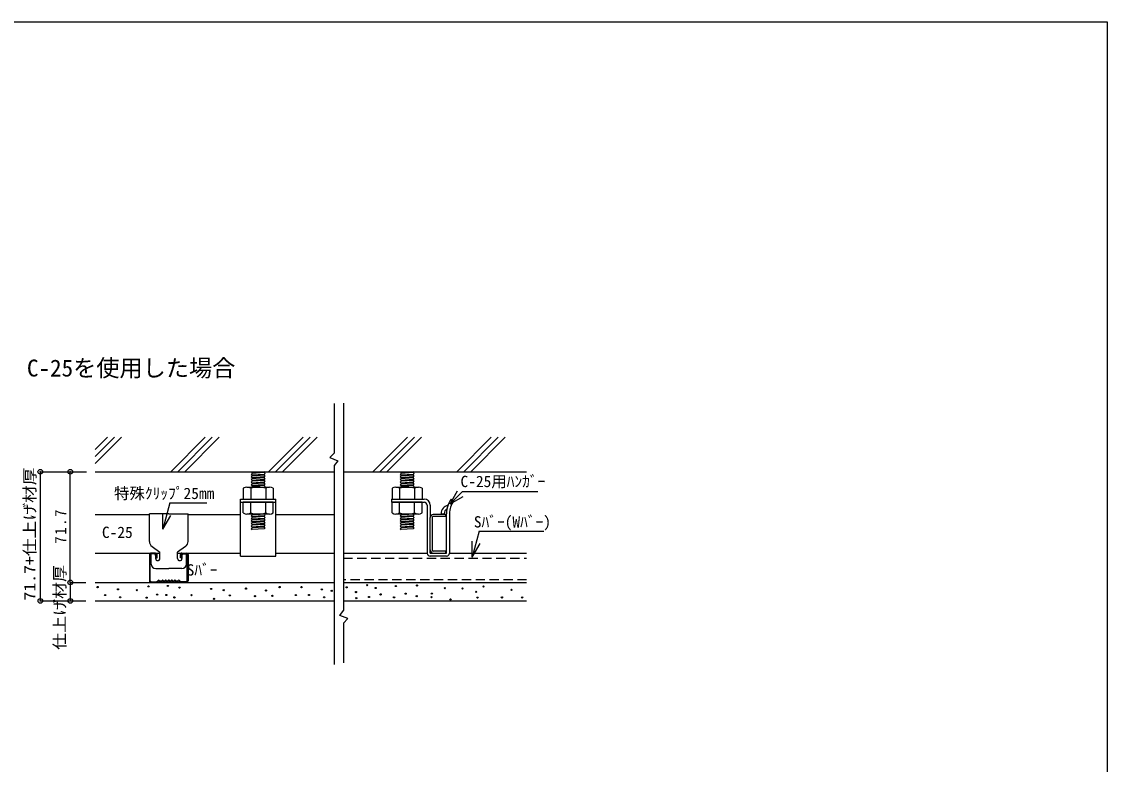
# Model space of a CAD drawing. Units: millimetres at full size, sheet at 1:5; details may follow other scales. Extents: x -688 to 687, y -487 to 475.
# Drawn here: x -16 to 687, y -6 to 475 of the extents above; entities that cross this region are included whole.
import ezdxf
from ezdxf.enums import TextEntityAlignment as Align

# ---------------------------------------------------------------- set-up
doc = ezdxf.new("R2010")
doc.units = ezdxf.units.MM
doc.header["$LTSCALE"] = 5
doc.header["$PDMODE"] = 32
doc.header["$PDSIZE"] = 3
doc.linetypes.add('DASHED1', pattern=[1.8, 1.2, -0.6])
for name, color, linetype in [('1-1_中線', 7, 'Continuous'), ('1-2_太線１', 2, 'Continuous'), ('1-3_太線２', 3, 'Continuous'), ('1-5_寸法', 4, 'Continuous'), ('1-6_文字', 4, 'Continuous'), ('1-9_ハッチ', 7, 'Continuous'), ('1-B_太線１', 7, 'Continuous'), ('2-5_寸法', 4, 'Continuous'), ('F-3_太線２', 7, 'Continuous')]:
    doc.layers.add(name, color=color, linetype=linetype)
doc.styles.add('ＭＳ ゴシック', font='')
doc.styles.get('ＭＳ ゴシック').set_extended_font_data('MS Gothic')

msp = doc.modelspace()

# ---------------------------------------------------------------- linework, layer by layer
at = {"layer": '1-1_中線'}
for p, q in [((32.004, 156.109), (67.12, 156.109)), ((92.12, 156.109), (126.018, 156.109)), ((149.018, 156.109), (186.736, 156.109)), ((32.004, 131.109), (73.87, 131.109)), ((85.37, 131.109), (126.018, 131.109)), ((149.018, 131.109), (186.736, 131.109)), ((192.657, 131.109), (246.941, 131.109)), ((261.441, 131.109), (311.34, 131.109)), ((192.657, 112.109), (311.34, 112.109))]:
    msp.add_line(p, q, dxfattribs=at)
at = {"layer": '1-1_中線', "linetype": 'DASHED1'}
for p, q in [((192.657, 127.823), (311.34, 127.823)), ((311.34, 113.801), (192.657, 113.801))]:
    msp.add_line(p, q, dxfattribs=at)
at = {"layer": '1-2_太線１'}
for p, q in [((258.926, 156.109), (250.926, 156.109)), ((250.926, 154.909), (258.926, 154.909)), ((258.926, 154.909), (258.926, 156.109)), ((248.926, 133.109), (248.926, 154.109)), ((250.126, 154.109), (250.126, 133.109)), ((67.12, 130.108), (67.121, 113.108)), ((67.621, 113.108), (67.62, 130.108)), ((71.12, 131.109), (68.12, 131.108)), ((71.12, 130.609), (68.12, 130.608)), ((71.621, 128.109), (71.62, 130.109)), ((71.621, 128.109), (72.121, 128.109)), ((72.121, 128.109), (72.12, 130.109)), ((87.12, 128.109), (87.12, 130.109)), ((87.62, 128.109), (87.12, 128.109)), ((87.62, 128.109), (87.62, 130.109)), ((88.121, 131.109), (91.121, 131.108)), ((88.121, 130.609), (91.121, 130.608)), ((91.62, 113.108), (91.62, 130.108)), ((92.12, 130.108), (92.12, 113.108)), ((250.926, 131.109), (258.926, 131.109)), ((68.12, 112.564), (71.706, 112.564)), ((68.12, 112.564), (71.706, 112.564)), ((72.767, 113.418), (72.06, 112.711)), ((72.06, 112.711), (72.767, 113.418)), ((73.12, 113.064), (72.413, 112.357)), ((73.12, 113.064), (72.413, 112.357)), ((86.12, 113.064), (86.828, 112.357)), ((86.474, 113.418), (87.181, 112.711)), ((91.12, 112.564), (87.535, 112.564)), ((71.706, 112.064), (68.12, 112.064)), ((71.706, 112.064), (68.12, 112.064)), ((87.535, 112.064), (91.12, 112.064))]:
    msp.add_line(p, q, dxfattribs=at)
msp.add_lwpolyline([(258.926, 131.109), (258.926, 132.309), (250.926, 132.309)], dxfattribs=at)
for centre, radius, start, end in [((250.926, 154.109), 2, 90, 180), ((250.926, 154.109), 0.8, 90, 180), ((68.12, 130.108), 1, 90.00299, 180.00299), ((68.12, 130.108), 0.5, 90.00299, 180.00299), ((71.12, 130.109), 1, 0.00299, 90.00299), ((71.12, 130.109), 0.5, 0.00299, 90.00299), ((88.12, 130.109), 1, 89.99698, 179.99698), ((88.12, 130.109), 0.5, 89.99698, 179.99698), ((91.12, 130.108), 1, 359.99698, 89.99698), ((91.12, 130.108), 0.5, 359.99698, 89.99698), ((250.926, 133.109), 2, 180, 270), ((250.926, 133.109), 0.8, 180, 270), ((68.12, 113.064), 1, 177.476, 270), ((68.12, 113.064), 1, 177.476, 270), ((68.12, 113.064), 0.5, 177.476, 270), ((68.12, 113.064), 0.5, 177.476, 270), ((71.706, 113.064), 0.5, 270, 314.99998), ((71.706, 113.064), 0.5, 269.99998, 314.99998), ((73.12, 113.064), 0.5, 46.39717, 135), ((74.37, 114.377), 1.812, 226.39717, 313.60281), ((74.37, 114.377), 1.312, 226.39717, 313.60281), ((75.62, 113.064), 0.5, 36.86989, 133.60281), ((76.62, 113.814), 1.25, 216.86989, 323.1301), ((76.62, 113.814), 0.75, 216.86989, 323.1301), ((77.62, 113.064), 0.5, 36.86989, 143.1301), ((78.62, 113.814), 1.25, 216.86989, 323.1301), ((78.62, 113.814), 0.75, 216.86989, 323.1301), ((79.62, 113.064), 0.5, 36.86989, 143.1301), ((80.62, 113.814), 1.25, 216.86989, 323.1301), ((80.62, 113.814), 0.75, 216.86989, 323.1301), ((81.62, 113.064), 0.5, 36.86989, 143.1301), ((82.62, 113.814), 1.25, 216.86989, 323.1301), ((82.62, 113.814), 0.75, 216.86989, 323.1301), ((83.62, 113.064), 0.5, 46.39717, 143.1301), ((84.87, 114.377), 1.812, 226.39717, 313.60281), ((84.87, 114.377), 1.312, 226.39717, 313.60281), ((86.12, 113.064), 0.5, 44.99998, 133.60281), ((87.535, 113.064), 0.5, 225, 270), ((91.12, 113.064), 1, 270, 2.52399), ((91.12, 113.064), 0.5, 270, 2.52399), ((71.706, 113.064), 1, 270, 314.99998), ((71.706, 113.064), 1, 270, 315), ((87.535, 113.064), 1, 225, 270)]:
    msp.add_arc(centre, radius, start, end, dxfattribs=at)
at = {"layer": '1-3_太線２'}
for p, q in [((32.004, 183.767), (186.736, 183.767)), ((192.657, 183.767), (311.34, 183.767)), ((32.004, 112.109), (186.736, 112.109)), ((192.657, 112.109), (311.34, 112.109)), ((32.004, 100.109), (186.736, 100.109)), ((192.657, 100.109), (311.34, 100.109))]:
    msp.add_line(p, q, dxfattribs=at)
at = {"layer": '1-5_寸法'}
for p, q in [((192.657, 228.238), (192.657, 93.866)), ((-3.567, 183.767), (26.347, 183.767)), ((-3.567, 183.767), (-3.567, 100.109)), ((186.736, 187.985), (186.736, 59.009)), ((15.836, 112.109), (15.836, 100.109)), ((15.836, 112.109), (25.942, 112.109)), ((-3.567, 100.109), (25.942, 100.109)), ((192.657, 85.815), (192.657, 60.016))]:
    msp.add_line(p, q, dxfattribs=at)
for points in [[(186.736, 228.037), (186.736, 195.835), (183.934, 193.017), (189.034, 190.87), (186.736, 187.784)], [(192.657, 85.815), (195.458, 88.633), (190.359, 90.78), (192.657, 93.866)]]:
    msp.add_lwpolyline(points, dxfattribs=at)
at = {"layer": '1-5_寸法', "color": 3}
for p in [(-3.567, 183.767), (15.836, 183.767), (15.836, 112.109), (-3.567, 100.109), (15.836, 100.109)]:
    msp.add_point(p, dxfattribs=at)
at = {"layer": '1-6_文字'}
for p, q in [((261.737, 162.929), (266.638, 171.418)), ((269.847, 171.039), (261.737, 162.929)), ((269.847, 171.039), (318.655, 171.039)), ((80.322, 163.557), (75.759, 146.526)), ((80.322, 163.557), (104.297, 163.557)), ((261.737, 162.929), (270.226, 167.83)), ((75.759, 146.526), (75.759, 156.895)), ((75.759, 146.526), (80.943, 155.506)), ((280.61, 145.403), (276.047, 128.372)), ((280.61, 145.403), (322.41, 145.403)), ((276.047, 128.372), (276.047, 138.741)), ((276.047, 128.372), (281.231, 137.352))]:
    msp.add_line(p, q, dxfattribs=at)
at = {"layer": '1-9_ハッチ', "color": 4}
for p, q in [((32.004, 198.256), (39.861, 206.113)), ((32.004, 193.731), (44.387, 206.113)), ((32.004, 189.205), (48.912, 206.113)), ((80.872, 183.767), (103.218, 206.113)), ((85.398, 183.767), (107.744, 206.113)), ((89.923, 183.767), (112.269, 206.113)), ((144.229, 183.767), (166.575, 206.113)), ((148.754, 183.767), (171.1, 206.113)), ((153.28, 183.767), (175.626, 206.113)), ((211.79, 183.767), (234.136, 206.113)), ((216.316, 183.767), (238.662, 206.113)), ((220.841, 183.767), (243.187, 206.113)), ((266.096, 183.767), (288.442, 206.113)), ((270.622, 183.767), (292.968, 206.113)), ((275.147, 183.767), (297.493, 206.113))]:
    msp.add_line(p, q, dxfattribs=at)
at = {"layer": '1-9_ハッチ'}
for p, q in [((133.014, 183.767), (133.576, 183.205)), ((141.451, 183.767), (133.576, 183.205)), ((133.576, 183.205), (133.576, 182.642)), ((141.451, 183.205), (133.576, 182.642)), ((141.451, 183.767), (141.451, 183.205)), ((141.451, 183.205), (142.014, 182.642)), ((229.437, 183.767), (229.999, 183.205)), ((237.874, 183.767), (229.999, 183.205)), ((229.999, 183.205), (229.999, 182.642)), ((237.874, 183.205), (229.999, 182.642)), ((237.874, 183.767), (237.874, 183.205)), ((237.874, 183.205), (238.437, 182.642)), ((133.576, 182.642), (133.014, 182.08)), ((133.014, 182.08), (133.576, 181.517)), ((133.576, 180.955), (133.014, 180.392)), ((133.014, 180.392), (133.576, 179.83)), ((133.576, 179.267), (133.014, 178.705)), ((133.014, 178.705), (133.576, 178.142)), ((133.576, 177.58), (133.014, 177.017)), ((133.014, 177.017), (133.576, 176.455)), ((133.576, 175.892), (133.014, 175.33)), ((141.451, 182.08), (133.576, 181.517)), ((133.576, 181.517), (133.576, 180.955)), ((141.451, 181.517), (133.576, 180.955)), ((141.451, 180.392), (133.576, 179.83)), ((133.576, 179.83), (133.576, 179.267)), ((141.451, 179.83), (133.576, 179.267)), ((141.451, 178.705), (133.576, 178.142)), ((141.451, 178.142), (133.576, 177.58)), ((133.576, 178.142), (133.576, 177.58)), ((141.451, 177.017), (133.576, 176.455)), ((133.576, 176.455), (133.576, 175.892)), ((141.451, 176.455), (133.576, 175.892)), ((142.014, 182.642), (141.451, 182.08)), ((141.451, 182.08), (141.451, 181.517)), ((141.451, 181.517), (142.014, 180.955)), ((142.014, 180.955), (141.451, 180.392)), ((141.451, 180.392), (141.451, 179.83)), ((141.451, 179.83), (142.014, 179.267)), ((142.014, 179.267), (141.451, 178.705)), ((141.451, 178.705), (141.451, 178.142)), ((141.451, 178.142), (142.014, 177.58)), ((142.014, 177.58), (141.451, 177.017)), ((141.451, 177.017), (141.451, 176.455)), ((141.451, 176.455), (142.014, 175.892)), ((142.014, 175.892), (141.451, 175.33)), ((229.999, 182.642), (229.437, 182.08)), ((229.437, 182.08), (229.999, 181.517)), ((229.999, 180.955), (229.437, 180.392)), ((229.437, 180.392), (229.999, 179.83)), ((229.999, 179.267), (229.437, 178.705)), ((229.437, 178.705), (229.999, 178.142)), ((229.999, 177.58), (229.437, 177.017)), ((229.437, 177.017), (229.999, 176.455)), ((229.999, 175.892), (229.437, 175.33)), ((237.874, 182.08), (229.999, 181.517)), ((229.999, 181.517), (229.999, 180.955)), ((237.874, 181.517), (229.999, 180.955)), ((237.874, 180.392), (229.999, 179.83)), ((229.999, 179.83), (229.999, 179.267)), ((237.874, 179.83), (229.999, 179.267)), ((237.874, 178.705), (229.999, 178.142)), ((237.874, 178.142), (229.999, 177.58)), ((229.999, 178.142), (229.999, 177.58)), ((237.874, 177.017), (229.999, 176.455)), ((229.999, 176.455), (229.999, 175.892)), ((237.874, 176.455), (229.999, 175.892)), ((238.437, 182.642), (237.874, 182.08)), ((237.874, 182.08), (237.874, 181.517)), ((237.874, 181.517), (238.437, 180.955)), ((238.437, 180.955), (237.874, 180.392)), ((237.874, 180.392), (237.874, 179.83)), ((237.874, 179.83), (238.437, 179.267)), ((238.437, 179.267), (237.874, 178.705)), ((237.874, 178.705), (237.874, 178.142)), ((237.874, 178.142), (238.437, 177.58)), ((238.437, 177.58), (237.874, 177.017)), ((237.874, 177.017), (237.874, 176.455)), ((237.874, 176.455), (238.437, 175.892)), ((238.437, 175.892), (237.874, 175.33)), ((127.818, 173.067), (127.818, 166.067)), ((130.243, 173.767), (144.792, 173.767)), ((132.668, 173.067), (132.668, 166.067)), ((133.014, 175.33), (133.576, 174.767)), ((133.576, 174.205), (133.139, 173.767)), ((141.451, 175.33), (133.576, 174.767)), ((133.576, 174.767), (133.576, 174.205)), ((141.451, 174.767), (133.576, 174.205)), ((141.451, 175.33), (141.451, 174.767)), ((141.451, 174.767), (142.014, 174.205)), ((142.014, 174.205), (141.576, 173.767)), ((142.367, 173.067), (142.367, 166.067)), ((147.217, 173.067), (147.217, 166.067)), ((224.241, 173.067), (224.241, 166.067)), ((226.666, 173.767), (241.215, 173.767)), ((229.091, 173.067), (229.091, 166.067)), ((229.437, 175.33), (229.999, 174.767)), ((229.999, 174.205), (229.562, 173.767)), ((237.874, 175.33), (229.999, 174.767)), ((229.999, 174.767), (229.999, 174.205)), ((237.874, 174.767), (229.999, 174.205)), ((237.874, 175.33), (237.874, 174.767)), ((237.874, 174.767), (238.437, 174.205)), ((238.437, 174.205), (237.999, 173.767)), ((238.79, 173.067), (238.79, 166.067)), ((243.64, 173.067), (243.64, 166.067)), ((127.818, 166.067), (147.217, 166.067)), ((147.217, 164.067), (127.818, 164.067)), ((127.818, 157.067), (127.818, 164.067)), ((132.668, 157.067), (132.668, 164.067)), ((142.368, 157.067), (142.368, 164.067)), ((147.217, 157.067), (147.217, 164.067)), ((224.241, 166.067), (243.64, 166.067)), ((243.64, 164.067), (224.241, 164.067)), ((224.241, 157.067), (224.241, 164.067)), ((229.091, 157.067), (229.091, 164.067)), ((238.79, 157.067), (238.79, 164.067)), ((243.64, 157.067), (243.64, 164.067)), ((144.792, 156.367), (130.243, 156.367)), ((133.58, 155.855), (133.018, 155.292)), ((133.018, 155.292), (133.58, 154.73)), ((133.58, 156.367), (133.58, 155.855)), ((140.755, 156.367), (133.58, 155.855)), ((141.455, 155.292), (133.58, 154.73)), ((133.58, 154.73), (133.58, 154.167)), ((142.018, 155.855), (141.455, 155.292)), ((141.505, 156.367), (142.018, 155.855)), ((241.215, 156.367), (226.666, 156.367)), ((230.003, 155.855), (229.441, 155.292)), ((229.441, 155.292), (230.003, 154.73)), ((230.003, 156.367), (230.003, 155.855)), ((237.178, 156.367), (230.003, 155.855)), ((237.878, 155.292), (230.003, 154.73)), ((230.003, 154.73), (230.003, 154.167)), ((238.441, 155.855), (237.878, 155.292)), ((237.928, 156.367), (238.441, 155.855)), ((133.58, 154.167), (133.018, 153.605)), ((133.018, 153.605), (133.58, 153.042)), ((133.58, 152.48), (133.018, 151.917)), ((133.018, 151.917), (133.58, 151.355)), ((133.58, 150.792), (133.018, 150.23)), ((133.018, 150.23), (133.58, 149.667)), ((133.58, 149.105), (133.018, 148.543)), ((133.018, 148.543), (133.58, 147.98)), ((141.455, 153.605), (133.58, 153.042)), ((133.58, 153.042), (133.58, 152.48)), ((141.455, 151.917), (133.58, 151.355)), ((133.58, 151.355), (133.58, 150.792)), ((141.455, 150.23), (133.58, 149.667)), ((133.58, 149.668), (133.58, 149.105)), ((141.455, 148.543), (133.58, 147.98)), ((133.58, 147.98), (133.58, 147.418)), ((230.003, 154.167), (229.441, 153.605)), ((229.441, 153.605), (230.003, 153.042)), ((230.003, 152.48), (229.441, 151.917)), ((229.441, 151.917), (230.003, 151.355)), ((230.003, 150.792), (229.441, 150.23)), ((229.441, 150.23), (230.003, 149.667)), ((230.003, 149.105), (229.441, 148.543)), ((229.441, 148.543), (230.003, 147.98)), ((237.878, 153.605), (230.003, 153.042)), ((230.003, 153.042), (230.003, 152.48)), ((237.878, 151.917), (230.003, 151.355)), ((230.003, 151.355), (230.003, 150.792)), ((237.878, 150.23), (230.003, 149.667)), ((230.003, 149.668), (230.003, 149.105)), ((237.878, 148.543), (230.003, 147.98)), ((230.003, 147.98), (230.003, 147.418)), ((133.58, 147.418), (133.018, 146.855)), ((133.018, 146.855), (133.58, 146.293)), ((141.455, 146.855), (133.58, 146.293)), ((230.003, 147.418), (229.441, 146.855)), ((229.441, 146.855), (230.003, 146.293)), ((237.878, 146.855), (230.003, 146.293))]:
    msp.add_line(p, q, dxfattribs=at)
for points in [[(141.455, 155.292), (141.455, 154.73), (133.58, 154.167)], [(141.455, 154.73), (142.018, 154.167), (141.455, 153.605)], [(237.878, 155.292), (237.878, 154.73), (230.003, 154.167)], [(237.878, 154.73), (238.441, 154.167), (237.878, 153.605)], [(141.455, 153.605), (141.455, 153.042), (133.58, 152.48)], [(141.455, 151.917), (141.455, 151.355), (133.58, 150.792)], [(141.455, 150.23), (141.455, 149.668), (133.58, 149.105)], [(141.455, 148.543), (141.455, 147.98), (133.58, 147.418)], [(141.455, 153.042), (142.018, 152.48), (141.455, 151.917)], [(141.455, 151.355), (142.018, 150.792), (141.455, 150.23)], [(141.455, 149.668), (142.018, 149.105), (141.455, 148.543)], [(141.455, 147.98), (142.018, 147.418), (141.455, 146.855)], [(237.878, 153.605), (237.878, 153.042), (230.003, 152.48)], [(237.878, 151.917), (237.878, 151.355), (230.003, 150.792)], [(237.878, 150.23), (237.878, 149.668), (230.003, 149.105)], [(237.878, 148.543), (237.878, 147.98), (230.003, 147.418)], [(237.878, 153.042), (238.441, 152.48), (237.878, 151.917)], [(237.878, 151.355), (238.441, 150.792), (237.878, 150.23)], [(237.878, 149.668), (238.441, 149.105), (237.878, 148.543)], [(237.878, 147.98), (238.441, 147.418), (237.878, 146.855)]]:
    msp.add_lwpolyline(points, dxfattribs=at)
at = {"layer": '1-9_ハッチ', "color": 4}
for centre in [(33.516, 109.077), (46.715, 107.61), (58.937, 107.121), (66.514, 109.566), (78.98, 109.81), (86.562, 108.714), (107.103, 107.852), (115.203, 107.121), (129.625, 108.099), (142.58, 106.877), (151.38, 109.077), (165.557, 109.077), (178.756, 107.61), (185.125, 106.633), (194.77, 108.884), (200.821, 105.849), (208.045, 110.364), (213.564, 108.458), (226.607, 109.762), (240.353, 110.063), (258.413, 108.357), (269.769, 108.14), (278.675, 105.985), (283.415, 109.432), (301.514, 107.278), (38.404, 103.944), (48.182, 102.477), (65.292, 102.233), (72.136, 104.188), (78.003, 103.944), (83.258, 102.394), (94.319, 103.83), (108.848, 101.499), (119.114, 103.699), (135.491, 103.21), (146.735, 103.455), (161.89, 103.944), (170.445, 103.944), (180.223, 102.477), (201.022, 101.936), (209.249, 102.638), (216.774, 104.344), (225.503, 102.438), (233.028, 104.846), (240.152, 103.24), (249.784, 102.538), (249.985, 104.846), (262.012, 101.101), (279.537, 102.25), (295.338, 102.394), (308.409, 102.394)]:
    msp.add_circle(centre, 0.392, dxfattribs=at)
at = {"layer": '1-9_ハッチ'}
for centre, radius, start, end in [((130.243, 169.217), 4.55, 57.79576, 122.20422), ((137.518, 156.617), 17.15, 73.57358, 106.42641), ((144.792, 169.217), 4.55, 57.79739, 122.20259), ((226.666, 169.217), 4.55, 57.79576, 122.20422), ((233.941, 156.617), 17.15, 73.57358, 106.42641), ((241.215, 169.217), 4.55, 57.79739, 122.20259), ((130.243, 160.918), 4.55, 237.79739, 302.20259), ((137.518, 173.517), 17.15, 253.57358, 286.42641), ((144.793, 160.917), 4.55, 237.79576, 302.20422), ((226.666, 160.918), 4.55, 237.79739, 302.20259), ((233.941, 173.517), 17.15, 253.57358, 286.42641), ((241.215, 160.917), 4.55, 237.79576, 302.20422)]:
    msp.add_arc(centre, radius, start, end, dxfattribs=at)
at = {"layer": '1-B_太線１'}
for p, q in [((126.018, 166.067), (149.018, 166.067)), ((126.018, 129.067), (126.018, 166.067)), ((126.018, 164.067), (149.018, 164.067)), ((149.018, 129.067), (149.018, 166.067)), ((223.941, 166.067), (244.941, 166.067)), ((223.941, 166.067), (223.941, 164.067)), ((223.941, 164.067), (244.941, 164.067)), ((246.941, 162.067), (246.941, 151.323)), ((248.941, 162.067), (248.941, 154.109)), ((262.441, 166.067), (264.078, 164.919)), ((79.62, 156.509), (67.12, 156.509)), ((67.12, 138.609), (67.12, 156.509)), ((79.62, 156.509), (92.12, 156.509)), ((92.12, 138.609), (92.12, 156.509)), ((255.941, 156.567), (257.941, 156.567)), ((259.441, 131.067), (259.441, 156.567)), ((261.441, 156.567), (261.441, 131.067)), ((246.941, 152.444), (246.941, 131.067)), ((248.941, 131.067), (248.941, 151.567)), ((68.779, 135.367), (73.87, 131.689)), ((90.462, 135.367), (85.37, 131.689)), ((70.07, 130.609), (68.17, 130.609)), ((68.17, 124.009), (68.17, 130.609)), ((71.07, 129.609), (71.07, 127.609)), ((73.87, 127.609), (73.87, 131.689)), ((85.37, 127.609), (85.37, 131.689)), ((88.17, 129.609), (88.17, 127.609)), ((89.17, 130.609), (91.07, 130.609)), ((91.07, 124.009), (91.07, 130.609)), ((126.018, 129.067), (149.018, 129.067)), ((248.941, 131.067), (259.441, 131.067)), ((259.441, 129.067), (248.941, 129.067)), ((71.17, 121.009), (79.62, 121.009)), ((88.07, 121.009), (79.62, 121.009))]:
    msp.add_line(p, q, dxfattribs=at)
for centre, radius, start, end in [((244.941, 162.067), 4, 0, 90), ((244.941, 162.067), 2, 0, 90), ((261.567, 156.567), 5.626, 102.16008, 180), ((275.982, 156.567), 16.542, 159.45131, 180), ((275.982, 156.567), 16.542, 144.94885, 159.45131), ((275.982, 156.567), 14.542, 144.94885, 180), ((261.567, 156.567), 3.626, 120.25285, 180), ((71.12, 138.609), 4, 180, 234.16235), ((88.12, 138.609), 4, 305.83765, 0), ((70.07, 129.609), 1, 0, 90), ((72.47, 127.609), 1.4, 180, 0), ((86.77, 127.609), 1.4, 180, 0), ((89.17, 129.609), 1, 90, 180), ((248.941, 131.067), 2, 180, 270), ((259.441, 131.067), 2, 270, 0), ((71.17, 124.009), 3, 180, 270), ((88.07, 124.009), 3, 270, 0)]:
    msp.add_arc(centre, radius, start, end, dxfattribs=at)
at = {"layer": '2-5_寸法'}
msp.add_line((15.836, 112.109), (15.836, 183.767), dxfattribs=at)
at = {"layer": 'F-3_太線２', "color": 3}
for p, q in [((-687.667, 475.25), (687.333, 475.25)), ((687.333, 475.25), (687.333, -474.75))]:
    msp.add_line(p, q, dxfattribs=at)

# ---------------------------------------------------------------- texts
at = {"layer": '1-5_寸法', "style": 'ＭＳ ゴシック'}
for s, width, p in [('71.7+仕上げ材厚', 1.15, (-4.567, 100.392)), ('仕上げ材厚', 1.1, (14.836, 68.4))]:
    msp.add_text(s, height=7.331, rotation=90, dxfattribs=dict(at, width=width)).set_placement(p, align=Align.BOTTOM_LEFT)
at = {"layer": '1-5_寸法', "insert": (13.336, 137.188), "char_height": 7.331, "attachment_point": 7, "rotation": 90, "style": 'ＭＳ ゴシック'}
msp.add_mtext('\\T1.22;\\W0.95;71.7', dxfattribs=at)
at = {"layer": '1-6_文字', "style": 'ＭＳ ゴシック'}
for s, height, p in [('C-25を使用した場合', 11, (-12.238, 242.145)), ('C-25用ﾊﾝｶﾞｰ', 7.331, (268.513, 171.652)), ('特殊ｸﾘｯﾌﾟ25mm', 7.331, (44.162, 163.916)), ('Sﾊﾞｰ(Wﾊﾞｰ)', 7.331, (277.155, 145.461)), ('C-25', 7.331, (36.341, 138.696)), ('Sﾊﾞｰ', 7.331, (91.19, 114.328))]:
    msp.add_text(s, height=height, dxfattribs=at).set_placement(p, align=Align.BOTTOM_LEFT)

doc.saveas('drawing.dxf')
